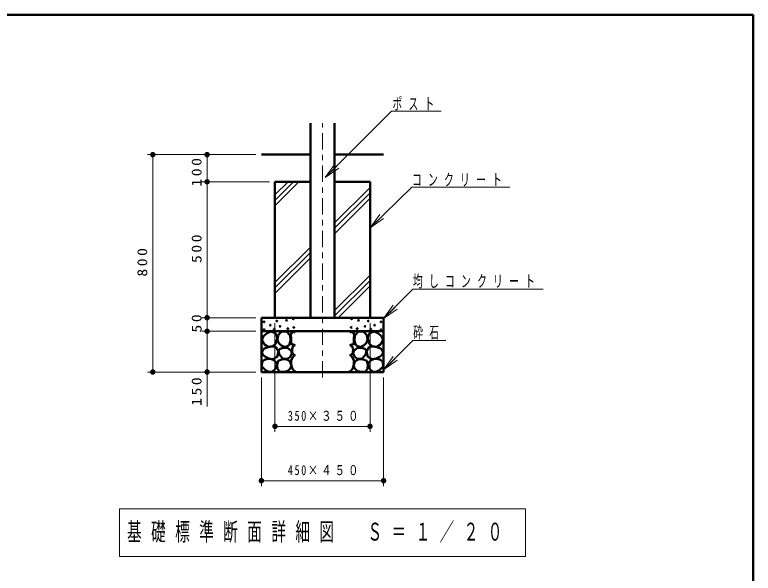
# Model space of a CAD drawing. Units: millimetres on the paper, with parts at other scales. Extents: x -385 to 0, y -594 to 267.
# Drawn here: x -136 to 0, y -429.8 to -327 of the extents above; entities that cross this region are included whole.
import ezdxf

# ---------------------------------------------------------------- set-up
doc = ezdxf.new("R2010")
doc.units = ezdxf.units.MM
doc.linetypes.add('USER2', pattern=[6, 3, -1, 1, -1])
doc.layers.add('LY_1', color=7, linetype='Continuous', lineweight=50)
doc.styles.add('ＭＳ ゴシック', font='')
doc.styles.get('ＭＳ ゴシック').set_extended_font_data('MS Gothic')

# ---------------------------------------------------------------- blocks, each defined once
blk = doc.blocks.new('filled_dot')
at = {"color": 0, "linetype": 'Continuous', "lineweight": -2, "const_width": 1.25}
blk.add_lwpolyline([(-0.625, 0, 1), (0.625, 0, 1)], format="xyb", close=True, dxfattribs=at)

msp = doc.modelspace()

# ---------------------------------------------------------------- linework, layer by layer
at = {"layer": 'LY_1'}
for p, q in [((0, -327), (-385, -327)), ((0, -594), (0, -327)), ((-81.544, -352.738), (-90.567, -352.738)), ((-68.067, -352.738), (-77.089, -352.738))]:
    msp.add_line(p, q, dxfattribs=at)
at = {"layer": 'LY_1', "lineweight": 13}
for p, q in [((-78.803, -356.964), (-66.592, -344.753)), ((-66.592, -344.753), (-57.443, -344.753)), ((-101.567, -352.738), (-111.567, -352.738)), ((-110.567, -392.738), (-110.567, -352.738)), ((-91.567, -352.738), (-101.567, -352.738)), ((-100.567, -357.738), (-100.567, -352.738)), ((-78.803, -356.964), (-77.036, -354.489)), ((-78.803, -356.964), (-76.682, -354.843)), ((-76.329, -355.196), (-78.803, -356.964)), ((-89.067, -357.738), (-101.567, -357.738)), ((-100.567, -382.738), (-100.567, -357.738)), ((-88.067, -360.161), (-85.643, -357.738)), ((-88.067, -361.151), (-84.653, -357.738)), ((-88.067, -362.141), (-83.663, -357.738)), ((-77.089, -365.306), (-70.567, -358.783)), ((-70.567, -366.225), (-62.842, -358.728)), ((-62.842, -358.728), (-44.842, -358.728)), ((-77.089, -366.296), (-70.567, -359.773)), ((-77.089, -367.286), (-70.567, -360.763)), ((-70.567, -366.225), (-68.762, -363.777)), ((-70.567, -366.225), (-68.414, -364.135)), ((-68.066, -364.494), (-70.567, -366.225)), ((-88.067, -376.283), (-81.544, -369.761)), ((-88.067, -377.273), (-81.544, -370.751)), ((-88.067, -378.263), (-81.544, -371.741)), ((-77.089, -381.428), (-70.567, -374.905)), ((-77.089, -382.418), (-70.567, -375.895)), ((-76.419, -382.738), (-70.567, -376.885)), ((-68.067, -382.918), (-62.658, -377.509)), ((-62.658, -377.509), (-38.658, -377.509)), ((-68.067, -382.918), (-66.299, -380.443)), ((-68.067, -382.918), (-65.945, -380.797)), ((-65.592, -381.151), (-68.067, -382.918)), ((-91.567, -382.738), (-101.567, -382.738)), ((-100.567, -385.238), (-100.567, -382.738)), ((-88.067, -383.738), (-88.067, -403.738)), ((-70.567, -383.738), (-70.567, -403.738)), ((-91.567, -385.238), (-101.567, -385.238)), ((-100.567, -399.108), (-100.567, -385.238)), ((-68.067, -392.355), (-62.658, -386.945)), ((-62.658, -386.945), (-56.614, -386.945)), ((-68.067, -392.355), (-66.299, -389.88)), ((-68.067, -392.355), (-65.945, -390.233)), ((-65.592, -390.587), (-68.067, -392.355)), ((-101.567, -392.738), (-111.567, -392.738)), ((-91.567, -392.738), (-101.567, -392.738)), ((-90.567, -393.738), (-90.567, -413.738)), ((-68.067, -393.738), (-68.067, -413.738)), ((-70.567, -402.738), (-88.067, -402.738)), ((-68.067, -412.738), (-90.567, -412.738)), ((-116.717, -417.915), (-116.717, -426.715)), ((-41.917, -417.915), (-116.717, -417.915)), ((-41.917, -426.715), (-41.917, -417.915)), ((-116.717, -426.715), (-41.917, -426.715))]:
    msp.add_line(p, q, dxfattribs=at)
at = {"layer": 'LY_1', "color": 140}
for p, q in [((-81.544, -382.738), (-81.544, -346.931)), ((-77.089, -382.738), (-77.089, -346.931)), ((-81.544, -357.738), (-88.067, -357.738)), ((-88.067, -357.738), (-88.067, -382.738)), ((-70.567, -357.738), (-77.089, -357.738)), ((-70.567, -357.738), (-70.567, -382.738)), ((-68.067, -382.738), (-90.567, -382.738)), ((-90.567, -382.738), (-90.567, -392.738)), ((-68.067, -382.738), (-68.067, -392.738)), ((-68.067, -385.238), (-90.567, -385.238)), ((-68.067, -392.738), (-90.567, -392.738))]:
    msp.add_line(p, q, dxfattribs=at)
at = {"layer": 'LY_1', "linetype": 'USER2', "lineweight": 13}
msp.add_line((-79.317, -393.761), (-79.317, -346.931), dxfattribs=at)
at = {"layer": 'LY_1', "color": 140}
for points in [[(-89.321, -388.097), (-89.991, -387.645), (-90.516, -386.83), (-90.1, -386.105), (-89.502, -385.598), (-88.814, -385.272), (-87.999, -385.616), (-87.73, -386.078), (-87.655, -386.612), (-87.963, -387.536), (-88.488, -387.971)], [(-86.222, -388.156), (-86.999, -387.811), (-87.418, -387.358), (-87.624, -386.797), (-87.473, -386.042), (-87.163, -385.585), (-86.718, -385.287), (-85.877, -385.33), (-85.295, -386.021), (-85.208, -386.991), (-85.467, -387.811)], [(-72.411, -388.156), (-71.635, -387.811), (-71.215, -387.358), (-71.009, -386.797), (-71.16, -386.042), (-71.47, -385.585), (-71.915, -385.287), (-72.756, -385.33), (-73.339, -386.021), (-73.425, -386.991), (-73.166, -387.811)], [(-69.312, -388.097), (-68.642, -387.645), (-68.117, -386.83), (-68.534, -386.105), (-69.131, -385.598), (-69.819, -385.272), (-70.634, -385.616), (-70.904, -386.078), (-70.978, -386.612), (-70.671, -387.536), (-70.145, -387.971)], [(-89.176, -390.234), (-89.81, -389.963), (-90.281, -389.603), (-90.516, -389.13), (-90.172, -388.442), (-89.303, -388.152), (-88.569, -388.017), (-87.927, -388.116), (-87.438, -388.967), (-87.655, -389.927), (-88.434, -390.379)], [(-86.589, -390.313), (-87.236, -389.601), (-87.409, -388.846), (-87.089, -388.491), (-86.567, -388.285), (-85.748, -388.285), (-85.101, -388.846), (-84.993, -389.342), (-85.273, -389.968), (-85.661, -390.27)], [(-72.045, -390.313), (-71.397, -389.601), (-71.225, -388.846), (-71.544, -388.491), (-72.066, -388.285), (-72.886, -388.285), (-73.533, -388.846), (-73.641, -389.342), (-73.36, -389.968), (-72.972, -390.27)], [(-69.457, -390.234), (-68.823, -389.963), (-68.352, -389.603), (-68.117, -389.13), (-68.461, -388.442), (-69.33, -388.152), (-70.065, -388.017), (-70.707, -388.116), (-71.196, -388.967), (-70.978, -389.927), (-70.2, -390.379)], [(-89.194, -392.679), (-89.81, -392.426), (-90.516, -391.719), (-90.444, -390.868), (-90.002, -390.487), (-89.412, -390.325), (-88.895, -390.34), (-88.398, -390.506), (-87.913, -390.846), (-87.655, -391.303), (-88.035, -392.227), (-88.506, -392.661)], [(-87.646, -391.391), (-87.473, -390.701), (-86.826, -390.421), (-86.028, -390.378), (-85.338, -390.766), (-85.036, -391.564), (-85.295, -392.125), (-85.812, -392.599), (-86.632, -392.707), (-87.214, -392.664), (-87.586, -392.132)], [(-70.988, -391.391), (-71.16, -390.701), (-71.807, -390.421), (-72.605, -390.378), (-73.296, -390.766), (-73.598, -391.564), (-73.339, -392.125), (-72.821, -392.599), (-72.001, -392.707), (-71.419, -392.664), (-71.048, -392.132)], [(-69.439, -392.679), (-68.823, -392.426), (-68.117, -391.719), (-68.19, -390.868), (-68.631, -390.487), (-69.222, -390.325), (-69.738, -390.34), (-70.236, -390.506), (-70.72, -390.846), (-70.978, -391.303), (-70.598, -392.227), (-70.127, -392.661)]]:
    msp.add_lwpolyline(points, close=True, dxfattribs=at)
for points in [[(-84.353, -385.453), (-84.824, -385.29), (-85.15, -385.798), (-85.114, -386.612), (-85.077, -387.554), (-84.335, -387.772)], [(-74.28, -385.453), (-73.81, -385.29), (-73.484, -385.798), (-73.52, -386.612), (-73.556, -387.554), (-74.299, -387.772)], [(-84.353, -387.79), (-84.751, -387.971), (-84.932, -388.623), (-84.824, -389.438), (-84.371, -389.655)], [(-74.28, -387.79), (-73.882, -387.971), (-73.701, -388.623), (-73.81, -389.438), (-74.262, -389.655)], [(-84.353, -389.655), (-84.715, -389.872), (-85.059, -390.56), (-85.095, -391.285), (-84.914, -392.009), (-84.661, -392.408), (-84.317, -392.643)], [(-74.28, -389.655), (-73.918, -389.872), (-73.574, -390.56), (-73.538, -391.285), (-73.719, -392.009), (-73.973, -392.408), (-74.317, -392.643)]]:
    msp.add_lwpolyline(points, dxfattribs=at)
for centre in [(-90.082, -383.507), (-87.734, -383.352), (-85.953, -383.223), (-84.688, -382.965), (-73.945, -382.965), (-72.681, -383.223), (-70.9, -383.352), (-68.551, -383.507), (-88.921, -384.126), (-88.224, -384.875), (-87.14, -384.333), (-85.695, -384.746), (-84.611, -384.539), (-74.023, -384.539), (-72.939, -384.746), (-71.493, -384.333), (-70.409, -384.875), (-69.712, -384.126), (-90.082, -384.952), (-68.551, -384.952)]:
    msp.add_circle(centre, 0.0774, dxfattribs=at)

# ---------------------------------------------------------------- block references
at = {"layer": 'LY_1', "lineweight": 13, "xscale": 0.4, "yscale": 0.4}
for p, rotation in [((-110.567, -352.738), 270), ((-100.567, -352.738), 270), ((-100.567, -357.738), 90), ((-100.567, -357.738), 270), ((-100.567, -382.738), 90), ((-100.567, -382.738), 270), ((-100.567, -385.238), 90), ((-100.567, -385.238), 270), ((-110.567, -392.738), 90), ((-100.567, -392.738), 90), ((-70.567, -402.738), 180), ((-68.067, -412.738), 180)]:
    msp.add_blockref('filled_dot', p, dxfattribs=dict(at, rotation=rotation))
for p in [(-88.067, -402.738), (-90.567, -412.738)]:
    msp.add_blockref('filled_dot', p, dxfattribs=at)

# ---------------------------------------------------------------- texts
at = {"layer": 'LY_1', "style": 'ＭＳ ゴシック'}
for s, insert, char_height, attachment_point in [('\\T1.64;\\W0.6;ポスト', (-66.443, -344.603), 2.199, 7), ('\\T1.64;\\W0.6;コンクリート', (-62.842, -358.578), 2.199, 7), ('\\T1.64;\\W0.6;均しコンクリート', (-62.658, -377.359), 2.199, 7), ('\\T1.64;\\W0.6;砕石', (-62.614, -386.796), 2.199, 7), ('\\T1.32;\\W0.75;350×３５０', (-78.909, -401.738), 1.833, 8), ('\\T1.32;\\W0.75;450×４５０', (-78.909, -411.738), 1.833, 8), ('\\T1.64;\\W0.6;基礎標準断面詳細図\u3000Ｓ＝１／２０', (-115.317, -422.315), 3.299, 4)]:
    msp.add_mtext(s, dxfattribs=dict(at, insert=insert, char_height=char_height, attachment_point=attachment_point))
at = {"layer": 'LY_1', "char_height": 1.833, "attachment_point": 8, "rotation": 90, "style": 'ＭＳ ゴシック'}
for s, insert in [('\\T1.33;\\W1.15;100', (-101.567, -355.755)), ('\\T1.33;\\W1.15;500', (-101.567, -369.821)), ('\\T1.33;\\W1.15;800', (-111.567, -372.321)), ('\\T1.34;\\W1.15;50', (-101.567, -383.56)), ('\\T1.33;\\W1.15;150', (-101.567, -396.108))]:
    msp.add_mtext(s, dxfattribs=dict(at, insert=insert))

doc.saveas('drawing.dxf')
